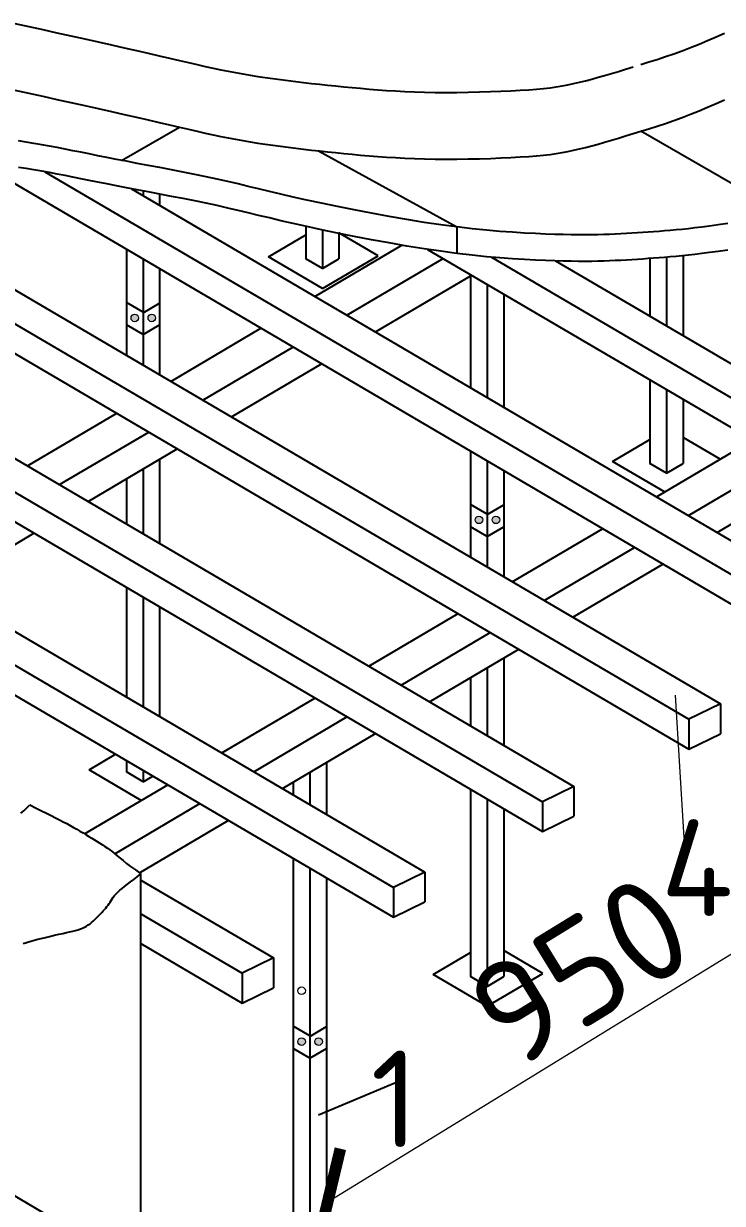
# Model space of a CAD drawing. Header units: millimetres. Extents: x 5763 to 12018931, y 39842 to 3600577.
# Drawn here: x 505479 to 509545, y 291478 to 298342 of the extents above; entities that cross this region are included whole.
import ezdxf

# ---------------------------------------------------------------- set-up
doc = ezdxf.new("R2010")
doc.units = ezdxf.units.MM
doc.layers.add('jiu', color=7, linetype='Continuous', lineweight=25)
doc.layers.add('тонкая', color=7, linetype='Continuous', lineweight=20)
doc.layers.add('LINES', color=7, linetype='Continuous')
doc.styles.add('ISOCPEUR', font='isocpeur.ttf')

# ---------------------------------------------------------------- blocks, each defined once
blk = doc.blocks.new('_ArchTick')
at = {"color": 0, "linetype": 'ByBlock', "const_width": 0.15}
blk.add_lwpolyline([(-0.5, -0.5), (0.5, 0.5)], dxfattribs=at)

msp = doc.modelspace()

# ---------------------------------------------------------------- hatches: boundary and pattern name
at = {"layer": 'тонкая', "ltscale": 10}
h = msp.add_hatch(color=256, dxfattribs=at)
h.set_gradient(color2=(0, 0, 0), one_color=1)
h.paths.add_polyline_path([(506104.35545, 296629.24628, 1), (506148.60988, 296629.24628, 1)])
h.paths.add_polyline_path([(506203.26424, 296629.24628, 1), (506247.51867, 296629.24628, 1)])
h = msp.add_hatch(color=256, dxfattribs=at)
h.set_gradient(color2=(0, 0, 0), one_color=1)
h.paths.add_polyline_path([(508106.44239, 295454.73505, 1), (508150.69682, 295454.73505, 1)])
h.paths.add_polyline_path([(508205.35118, 295454.73505, 1), (508249.60561, 295454.73505, 1)])
h = msp.add_hatch(color=256, dxfattribs=at)
h.set_gradient(color2=(0, 0, 0), one_color=1)
h.paths.add_polyline_path([(507074.99139, 292419.42088, 1), (507119.24582, 292419.42088, 1)])
h.paths.add_polyline_path([(507173.90018, 292419.42088, 1), (507218.15461, 292419.42088, 1)])

# ---------------------------------------------------------------- linework, layer by layer
at = {"layer": 'jiu', "color": 7}
msp.add_line((507196.02739, 291992.7022), (507675.49991, 292195.06849), dxfattribs=at)
at = {"layer": 'LINES'}
for p, q in [((505427.5511, 298341.69867), (505509.2208, 298324.45059)), ((505509.2208, 298324.45059), (505591.45725, 298306.79108)), ((505591.45725, 298306.79108), (505673.62519, 298288.89484)), ((505673.62519, 298288.89484), (505755.08934, 298270.93658)), ((505755.08934, 298270.93658), (505835.26094, 298253.07949)), ((505835.26094, 298253.07949), (505913.73731, 298235.44076)), ((505913.73731, 298235.44076), (505990.16231, 298218.12609)), ((509360.48127, 298202.38122), (509409.75588, 298221.98866)), ((509409.75588, 298221.98866), (509458.99798, 298242.61347)), ((509458.99798, 298242.61347), (509508.21689, 298264.24962)), ((509508.21689, 298264.24962), (509557.42196, 298286.89103)), ((505990.16231, 298218.12609), (506064.17978, 298201.24116)), ((506064.17978, 298201.24116), (506135.43356, 298184.89167)), ((506135.43356, 298184.89167), (506203.5675, 298169.1833)), ((506203.5675, 298169.1833), (506268.22544, 298154.22175)), ((506268.22544, 298154.22175), (506329.05123, 298140.1127)), ((509213.33503, 298149.40004), (509262.08339, 298166.14679)), ((509262.08339, 298166.14679), (509311.20059, 298183.78523)), ((509311.20059, 298183.78523), (509360.48127, 298202.38122)), ((506329.05123, 298140.1127), (506385.83922, 298126.93422)), ((506385.83922, 298126.93422), (506438.98579, 298114.65376)), ((506438.98579, 298114.65376), (506489.03782, 298103.21118)), ((506489.03782, 298103.21118), (506536.54221, 298092.54632)), ((506536.54221, 298092.54632), (506582.04583, 298082.599)), ((508982.3125, 298076.73581), (509026.13664, 298090.01231)), ((509071.3563, 298103.85111), (509117.76614, 298118.31808)), ((509117.76614, 298118.31808), (509165.16083, 298133.4791)), ((509165.16083, 298133.4791), (509213.33503, 298149.40004)), ((506582.04583, 298082.599), (506626.09557, 298073.30907)), ((506626.09557, 298073.30907), (506669.23831, 298064.61636)), ((506669.23831, 298064.61636), (506712.02095, 298056.46071)), ((506712.02095, 298056.46071), (506754.90445, 298048.78467)), ((506754.90445, 298048.78467), (506798.00611, 298041.54153)), ((506798.00611, 298041.54153), (506841.3573, 298034.68732)), ((506841.3573, 298034.68732), (506884.98942, 298028.17803)), ((506884.98942, 298028.17803), (506928.93383, 298021.96969)), ((506928.93383, 298021.96969), (506973.22192, 298016.01831)), ((506973.22192, 298016.01831), (507017.88507, 298010.27989)), ((508748.80593, 298009.305), (508784.73357, 298018.86)), ((508784.73357, 298018.86), (508821.71005, 298029.15273)), ((508821.71005, 298029.15273), (508859.84578, 298040.13495)), ((508859.84578, 298040.13495), (508899.25116, 298051.75838)), ((508899.25116, 298051.75838), (508940.0366, 298063.97475)), ((508940.0366, 298063.97475), (508982.3125, 298076.73581)), ((505427.5511, 297953.69691), (505509.2208, 297936.44883)), ((507017.88507, 298010.27989), (507062.95466, 298004.71044)), ((507062.95466, 298004.71044), (507108.45893, 297999.27408)), ((507108.45893, 297999.27408), (507154.41359, 297993.96737)), ((507154.41359, 297993.96737), (507200.83117, 297988.79496)), ((507200.83117, 297988.79496), (507247.72425, 297983.76151)), ((507247.72425, 297983.76151), (507295.10539, 297978.87167)), ((507295.10539, 297978.87167), (507342.98714, 297974.13012)), ((507342.98714, 297974.13012), (507391.38205, 297969.5415)), ((507391.38205, 297969.5415), (507440.3027, 297965.11047)), ((507440.3027, 297965.11047), (507489.80323, 297960.85293)), ((507489.80323, 297960.85293), (507540.10422, 297956.82967)), ((507540.10422, 297956.82967), (507591.46782, 297953.11272)), ((507591.46782, 297953.11272), (507644.15621, 297949.77411)), ((507644.15621, 297949.77411), (507698.43155, 297946.88588)), ((508195.38585, 297945.78788), (508256.93077, 297948.12013)), ((508256.93077, 297948.12013), (508315.24281, 297950.80248)), ((508315.24281, 297950.80248), (508369.34388, 297953.7702)), ((508369.34388, 297953.7702), (508418.54199, 297956.98312)), ((508418.54199, 297956.98312), (508463.28938, 297960.49942)), ((508463.28938, 297960.49942), (508504.32439, 297964.40182)), ((508504.32439, 297964.40182), (508542.38537, 297968.77307)), ((508542.38537, 297968.77307), (508578.21064, 297973.69591)), ((508578.21064, 297973.69591), (508612.53855, 297979.25306)), ((508612.53855, 297979.25306), (508646.10742, 297985.52728)), ((508646.10742, 297985.52728), (508679.65559, 297992.60129)), ((508679.65559, 297992.60129), (508713.81674, 298000.53601)), ((508713.81674, 298000.53601), (508748.80593, 298009.305)), ((505509.2208, 297936.44883), (505591.45725, 297918.78932)), ((505591.45725, 297918.78932), (505673.62519, 297900.89308)), ((505673.62519, 297900.89308), (505755.08934, 297882.93482)), ((505755.08934, 297882.93482), (505835.26094, 297865.07773)), ((507698.43155, 297946.88588), (507754.55601, 297944.52005)), ((507754.55601, 297944.52005), (507812.79174, 297942.74866)), ((507812.79174, 297942.74866), (507873.40092, 297941.64373)), ((507873.40092, 297941.64373), (507936.43901, 297941.2545)), ((507936.43901, 297941.2545), (508001.13463, 297941.53904)), ((508001.13463, 297941.53904), (508066.5097, 297942.4326)), ((508066.5097, 297942.4326), (508131.58613, 297943.87046)), ((508131.58613, 297943.87046), (508195.38585, 297945.78788)), ((509508.21689, 297876.24786), (509557.42196, 297898.88927)), ((505835.26094, 297865.07773), (505913.73731, 297847.439)), ((505913.73731, 297847.439), (505990.16231, 297830.12433)), ((505990.16231, 297830.12433), (506064.17978, 297813.2394)), ((506064.17978, 297813.2394), (506135.43356, 297796.88991)), ((509311.20059, 297795.78347), (509360.48127, 297814.37946)), ((509360.48127, 297814.37946), (509409.75588, 297833.9869)), ((509409.75588, 297833.9869), (509458.99798, 297854.61171)), ((509458.99798, 297854.61171), (509508.21689, 297876.24786)), ((506135.43356, 297796.88991), (506203.5675, 297781.18154)), ((506203.5675, 297781.18154), (506268.22544, 297766.21999)), ((506268.22544, 297766.21999), (506329.05123, 297752.11095)), ((506329.05123, 297752.11095), (506385.83922, 297738.93246)), ((509117.76614, 297730.31632), (509165.16083, 297745.47734)), ((509165.16083, 297745.47734), (509213.33503, 297761.39828)), ((509213.33503, 297761.39828), (509262.08339, 297778.14503)), ((509262.08339, 297778.14503), (509311.20059, 297795.78347)), ((506048.46235, 297546.12962), (506385.83922, 297738.93246)), ((506385.83922, 297738.93246), (506438.98579, 297726.652)), ((506438.98579, 297726.652), (506489.03782, 297715.20942)), ((506489.03782, 297715.20942), (506536.54221, 297704.54456)), ((506536.54221, 297704.54456), (506582.04583, 297694.59724)), ((506582.04583, 297694.59724), (506626.09557, 297685.30731)), ((506626.09557, 297685.30731), (506669.23831, 297676.6146)), ((506669.23831, 297676.6146), (506712.02095, 297668.45895)), ((508899.25116, 297663.75662), (508940.0366, 297675.97299)), ((508940.0366, 297675.97299), (508982.3125, 297688.73405)), ((508982.3125, 297688.73405), (509026.13664, 297702.01055)), ((509026.13664, 297702.01055), (509071.3563, 297715.84935)), ((509071.3563, 297715.84935), (509117.76614, 297730.31632)), ((512040.47956, 296002.36045), (509071.3563, 297715.84935)), ((505494.41014, 297651.94028), (505448.9293, 297658.94128)), ((505539.74809, 297644.53421), (505494.41014, 297651.94028)), ((505584.9897, 297636.75417), (505539.74809, 297644.53421)), ((505630.18148, 297628.63125), (505584.9897, 297636.75417)), ((505675.36998, 297620.19657), (505630.18148, 297628.63125)), ((505720.67082, 297611.47186), (505675.36998, 297620.19657)), ((505766.476, 297602.44141), (505720.67082, 297611.47186)), ((506712.02095, 297668.45895), (506754.90445, 297660.78291)), ((506754.90445, 297660.78291), (506798.00611, 297653.53977)), ((506798.00611, 297653.53977), (506841.3573, 297646.68556)), ((506841.3573, 297646.68556), (506884.98942, 297640.17627)), ((506884.98942, 297640.17627), (506928.93383, 297633.96793)), ((506928.93383, 297633.96793), (506973.22192, 297628.01655)), ((506973.22192, 297628.01655), (507017.88507, 297622.27813)), ((507017.88507, 297622.27813), (507062.95466, 297616.70868)), ((507062.95466, 297616.70868), (507108.45893, 297611.27232)), ((507108.45893, 297611.27232), (507154.41359, 297605.96561)), ((507154.41359, 297605.96561), (507200.83117, 297600.7932)), ((508646.10742, 297597.52552), (508679.65559, 297604.59953)), ((508679.65559, 297604.59953), (508713.81674, 297612.53425)), ((508713.81674, 297612.53425), (508748.80593, 297621.30324)), ((508748.80593, 297621.30324), (508784.73357, 297630.85824)), ((508784.73357, 297630.85824), (508821.71005, 297641.15097)), ((508821.71005, 297641.15097), (508859.84578, 297652.13319)), ((508859.84578, 297652.13319), (508899.25116, 297663.75662)), ((505813.24662, 297593.08015), (505766.476, 297602.44141)), ((505861.44376, 297583.36298), (505813.24662, 297593.08015)), ((505911.52852, 297573.26485), (505861.44376, 297583.36298)), ((505963.96199, 297562.76067), (505911.52852, 297573.26485)), ((506019.20526, 297551.82537), (505963.96199, 297562.76067)), ((506077.71943, 297540.43387), (506019.20526, 297551.82537)), ((506139.74547, 297528.57447), (506077.71943, 297540.43387)), ((507195.2782, 297601.41198), (508000.33518, 297158.66396)), ((507200.83117, 297600.7932), (507247.72425, 297595.75975)), ((507247.72425, 297595.75975), (507295.10539, 297590.86991)), ((507295.10539, 297590.86991), (507342.98714, 297586.12836)), ((507342.98714, 297586.12836), (507391.38205, 297581.53974)), ((507391.38205, 297581.53974), (507440.3027, 297577.10871)), ((507440.3027, 297577.10871), (507489.80323, 297572.85117)), ((507489.80323, 297572.85117), (507540.10422, 297568.82791)), ((507540.10422, 297568.82791), (507591.46782, 297565.11096)), ((507591.46782, 297565.11096), (507644.15621, 297561.77235)), ((507644.15621, 297561.77235), (507698.43155, 297558.88412)), ((507698.43155, 297558.88412), (507754.55601, 297556.51829)), ((507754.55601, 297556.51829), (507812.79174, 297554.7469)), ((507812.79174, 297554.7469), (507873.40092, 297553.64197)), ((507873.40092, 297553.64197), (507936.43901, 297553.25274)), ((507936.43901, 297553.25274), (508001.13463, 297553.53728)), ((508001.13463, 297553.53728), (508066.5097, 297554.43084)), ((508066.5097, 297554.43084), (508131.58613, 297555.8687)), ((508131.58613, 297555.8687), (508195.38585, 297557.78612)), ((508195.38585, 297557.78612), (508256.93077, 297560.11837)), ((508256.93077, 297560.11837), (508315.24281, 297562.80072)), ((508315.24281, 297562.80072), (508369.34388, 297565.76844)), ((508369.34388, 297565.76844), (508418.54199, 297568.98136)), ((508418.54199, 297568.98136), (508463.28938, 297572.49766)), ((508463.28938, 297572.49766), (508504.32439, 297576.40006)), ((508504.32439, 297576.40006), (508542.38537, 297580.77131)), ((508542.38537, 297580.77131), (508578.21064, 297585.69415)), ((508578.21064, 297585.69415), (508612.53855, 297591.2513)), ((508612.53855, 297591.2513), (508646.10742, 297597.52552)), ((504218.74745, 297501.91545), (509533.38461, 294384.11827)), ((505216.80196, 297532.82069), (510133.57564, 294648.42752)), ((505494.41014, 297497.81555), (505448.9293, 297504.81655)), ((505539.74809, 297490.40948), (505494.41014, 297497.81555)), ((505584.9897, 297482.62944), (505539.74809, 297490.40948)), ((505630.18148, 297474.50653), (505584.9897, 297482.62944)), ((505603.88368, 297479.23338), (510133.57564, 294821.91917)), ((505675.36998, 297466.07185), (505630.18148, 297474.50653)), ((506204.64381, 297516.28894), (506139.74547, 297528.57447)), ((506271.55479, 297503.63242), (506204.64381, 297516.28894)), ((506339.61872, 297490.66006), (506271.55479, 297503.63242)), ((506407.97592, 297477.42701), (506339.61872, 297490.66006)), ((506475.76671, 297463.98841), (506407.97592, 297477.42701)), ((503989.66722, 297439.73661), (509350.66348, 294294.74316)), ((505720.67082, 297457.34714), (505675.36998, 297466.07185)), ((505766.476, 297448.31669), (505720.67082, 297457.34714)), ((505813.24662, 297438.95542), (505766.476, 297448.31669)), ((505861.44376, 297429.23826), (505813.24662, 297438.95542)), ((505911.52852, 297419.14012), (505861.44376, 297429.23826)), ((505963.96199, 297408.63595), (505911.52852, 297419.14012)), ((506019.20526, 297397.70065), (505963.96199, 297408.63595)), ((506542.13143, 297450.3994), (506475.76671, 297463.98841)), ((506606.21038, 297436.71514), (506542.13143, 297450.3994)), ((506667.52123, 297422.96022), (506606.21038, 297436.71514)), ((506727.09104, 297409.03715), (506667.52123, 297422.96022)), ((506786.32418, 297394.81788), (506727.09104, 297409.03715)), ((503813.1707, 297369.78549), (509350.66348, 294121.25151)), ((506077.71943, 297386.30915), (506019.20526, 297397.70065)), ((506139.74547, 297374.44974), (506077.71943, 297386.30915)), ((506106.84838, 297380.73968), (510316.29677, 294911.29428)), ((506204.64381, 297362.16421), (506139.74547, 297374.44974)), ((506174.43463, 297367.88294), (506174.43463, 297341.09065)), ((506271.55479, 297349.50769), (506204.64381, 297362.16421)), ((506270.941, 297349.6238), (506270.941, 297284.47582)), ((506339.61872, 297336.53534), (506271.55479, 297349.50769)), ((506407.97592, 297323.30229), (506339.61872, 297336.53534)), ((506846.62505, 297380.17436), (506786.32418, 297394.81788)), ((506909.39805, 297364.97855), (506846.62505, 297380.17436)), ((506976.04755, 297349.10242), (506909.39805, 297364.97855)), ((507047.97796, 297332.41792), (506976.04755, 297349.10242)), ((507126.59367, 297314.797), (507047.97796, 297332.41792)), ((506475.76671, 297309.86368), (506407.97592, 297323.30229)), ((506542.13143, 297296.27468), (506475.76671, 297309.86368)), ((506606.21038, 297282.59041), (506542.13143, 297296.27468)), ((506667.52123, 297268.8355), (506606.21038, 297282.59041)), ((506727.09104, 297254.91242), (506667.52123, 297268.8355)), ((507212.79614, 297296.20191), (507126.59367, 297314.797)), ((507305.47517, 297276.9561), (507212.79614, 297296.20191)), ((507403.01762, 297257.47329), (507305.47517, 297276.9561)), ((506786.32418, 297240.69315), (506727.09104, 297254.91242)), ((506846.62505, 297226.04963), (506786.32418, 297240.69315)), ((506909.39805, 297210.85383), (506846.62505, 297226.04963)), ((506976.04755, 297194.9777), (506909.39805, 297210.85383)), ((507047.97796, 297178.29319), (506976.04755, 297194.9777)), ((507503.81037, 297238.1672), (507403.01762, 297257.47329)), ((507606.2403, 297219.45158), (507503.81037, 297238.1672)), ((507708.69426, 297201.74014), (507606.2403, 297219.45158)), ((507809.55914, 297185.44661), (507708.69426, 297201.74014)), ((507126.59367, 297160.67227), (507047.97796, 297178.29319)), ((507121.10718, 297161.90201), (507121.10718, 296973.04318)), ((507212.79614, 297142.07719), (507126.59367, 297160.67227)), ((507305.47517, 297122.83137), (507212.79614, 297142.07719)), ((507217.61355, 297141.0768), (507217.61355, 296916.20272)), ((507541.5319, 296990.98563), (507314.11991, 297124.92707)), ((507907.2218, 297170.98473), (507809.55914, 297185.44661)), ((508000.33518, 297158.66396), (507907.2218, 297170.98473)), ((508088.61646, 297148.37676), (508000.33518, 297158.66396)), ((508000.33518, 297158.66396), (508000.33518, 297004.53924)), ((508172.0489, 297139.9113), (508088.61646, 297148.37676)), ((508250.61575, 297133.05578), (508172.0489, 297139.9113)), ((508324.30024, 297127.59838), (508250.61575, 297133.05578)), ((508393.08564, 297123.3273), (508324.30024, 297127.59838)), ((509050.67414, 297124.12704), (509018.99197, 297122.0878)), ((509082.17217, 297126.25781), (509050.67414, 297124.12704)), ((509113.56342, 297128.45167), (509082.17217, 297126.25781)), ((509144.95547, 297130.69575), (509113.56342, 297128.45167)), ((509176.57674, 297133.03946), (509144.95547, 297130.69575)), ((509208.68588, 297135.54776), (509176.57674, 297133.03946)), ((509241.54154, 297138.2856), (509208.68588, 297135.54776)), ((509275.40237, 297141.31794), (509241.54154, 297138.2856)), ((509310.52701, 297144.70975), (509275.40237, 297141.31794)), ((509347.1741, 297148.52599), (509310.52701, 297144.70975)), ((509385.6023, 297152.83161), (509347.1741, 297148.52599)), ((509426.31369, 297157.72585), (509385.6023, 297152.83161)), ((509470.78411, 297163.44501), (509426.31369, 297157.72585)), ((509520.73285, 297170.25965), (509470.78411, 297163.44501)), ((509577.87918, 297178.44034), (509520.73285, 297170.25965)), ((506904.29582, 296985.34051), (507121.10718, 297112.63781)), ((507403.01762, 297103.34856), (507305.47517, 297122.83137)), ((507314.11991, 297121.1047), (507314.11991, 296973.04318)), ((507503.81037, 297084.04248), (507403.01762, 297103.34856)), ((507606.2403, 297065.32685), (507503.81037, 297084.04248)), ((507708.69426, 297047.61541), (507606.2403, 297065.32685)), ((508456.95519, 297120.03072), (508393.08564, 297123.3273)), ((508515.89214, 297117.49683), (508456.95519, 297120.03072)), ((508569.97214, 297115.5431), (508515.89214, 297117.49683)), ((508619.64043, 297114.10416), (508569.97214, 297115.5431)), ((508665.43462, 297113.1439), (508619.64043, 297114.10416)), ((508707.89237, 297112.62623), (508665.43462, 297113.1439)), ((508747.55129, 297112.51507), (508707.89237, 297112.62623)), ((508784.94903, 297112.7743), (508747.55129, 297112.51507)), ((508820.62321, 297113.36783), (508784.94903, 297112.7743)), ((508855.11146, 297114.25958), (508820.62321, 297113.36783)), ((508888.87471, 297115.41472), (508855.11146, 297114.25958)), ((508922.06703, 297116.80355), (508888.87471, 297115.41472)), ((508954.76577, 297118.39762), (508922.06703, 297116.80355)), ((508987.0483, 297120.16852), (508954.76577, 297118.39762)), ((509018.99197, 297122.0878), (508987.0483, 297120.16852)), ((503317.761, 297050.21232), (508680.57792, 293904.1508)), ((506077.92827, 297027.64656), (506077.92827, 296411.23916)), ((507174.49109, 296754.41406), (507680.33635, 297052.51771)), ((507217.61355, 296800.80218), (507541.5319, 296990.98563)), ((507809.55914, 297031.32189), (507708.69426, 297047.61541)), ((507907.2218, 297016.86001), (507809.55914, 297031.32189)), ((507829.87187, 297028.31398), (511048.34821, 295140.21586)), ((508000.33518, 297004.53924), (507907.2218, 297016.86001)), ((508088.61646, 296994.25203), (508000.33518, 297004.53924)), ((508172.0489, 296985.78658), (508088.61646, 296994.25203)), ((509275.40237, 296987.19321), (509241.54154, 296984.16087)), ((509310.52701, 296990.58502), (509275.40237, 296987.19321)), ((509347.1741, 296994.40126), (509310.52701, 296990.58502)), ((509316.20685, 296991.17649), (509316.20685, 296526.42418)), ((509385.6023, 296998.70689), (509347.1741, 296994.40126)), ((509426.31369, 297003.60113), (509385.6023, 296998.70689)), ((509470.78411, 297009.32028), (509426.31369, 297003.60113)), ((509520.73285, 297016.13492), (509470.78411, 297009.32028)), ((509577.87918, 297024.31561), (509520.73285, 297016.13492)), ((503182.68477, 296932.88665), (508497.85679, 293814.7757)), ((506174.43463, 296971.03173), (506174.43463, 296354.62433)), ((507217.61355, 296800.80218), (506904.29582, 296985.34051)), ((507217.61355, 296916.20272), (507121.10718, 296973.04318)), ((507217.61355, 296916.20272), (507314.11991, 296973.04318)), ((507360.80879, 296645.11199), (507920.6697, 296975.04802)), ((508250.61575, 296978.93105), (508172.0489, 296985.78658)), ((508202.65274, 296983.11617), (511048.34821, 295313.70751)), ((508324.30024, 296973.47366), (508250.61575, 296978.93105)), ((508393.08564, 296969.20258), (508324.30024, 296973.47366)), ((508456.95519, 296965.906), (508393.08564, 296969.20258)), ((508515.89214, 296963.3721), (508456.95519, 296965.906)), ((508569.97214, 296961.41838), (508515.89214, 296963.3721)), ((508619.64043, 296959.97943), (508569.97214, 296961.41838)), ((508574.9563, 296961.27398), (511231.06934, 295403.08261)), ((508665.43462, 296959.01917), (508619.64043, 296959.97943)), ((508707.89237, 296958.50151), (508665.43462, 296959.01917)), ((508747.55129, 296958.39034), (508707.89237, 296958.50151)), ((508784.94903, 296958.64957), (508747.55129, 296958.39034)), ((508820.62321, 296959.24311), (508784.94903, 296958.64957)), ((508855.11146, 296960.13486), (508820.62321, 296959.24311)), ((508888.87471, 296961.29), (508855.11146, 296960.13486)), ((508922.06703, 296962.67882), (508888.87471, 296961.29)), ((508954.76577, 296964.27289), (508922.06703, 296962.67882)), ((508987.0483, 296966.04379), (508954.76577, 296964.27289)), ((509018.99197, 296967.96307), (508987.0483, 296966.04379)), ((509050.67414, 296970.00231), (509018.99197, 296967.96307)), ((509082.17217, 296972.13308), (509050.67414, 296970.00231)), ((509113.56342, 296974.32694), (509082.17217, 296972.13308)), ((509144.95547, 296976.57103), (509113.56342, 296974.32694)), ((509123.19412, 296975.0154), (509123.19412, 296639.65384)), ((509176.57674, 296978.91474), (509144.95547, 296976.57103)), ((509208.68588, 296981.42303), (509176.57674, 296978.91474)), ((509241.54154, 296984.16087), (509208.68588, 296981.42303)), ((509219.70049, 296982.34087), (509219.70049, 296583.03901)), ((506270.941, 296914.41691), (506270.941, 296298.00951)), ((507527.00186, 296547.61592), (508086.86277, 296877.55195)), ((508080.01521, 296873.51656), (508080.01521, 296223.19425)), ((503069.2399, 296825.94669), (508497.85679, 293641.28405)), ((508176.52157, 296824.9542), (508176.52157, 296166.57942)), ((506174.43463, 296662.6024), (506077.92827, 296719.44286)), ((506174.43463, 296659.48512), (506270.941, 296716.14728)), ((508273.02794, 296768.33937), (508273.02794, 296109.96459)), ((506174.43463, 296532.67643), (506077.92827, 296589.51688)), ((506174.43463, 296532.67643), (506270.941, 296589.33859)), ((506335.6316, 296260.05919), (506859.80479, 296568.96381)), ((506521.94931, 296150.75712), (507046.1225, 296459.66174)), ((502683.52149, 296415.16866), (507813.73187, 293405.56425)), ((506688.14237, 296053.26104), (507212.31556, 296362.16567)), ((502569.50413, 296285.48894), (507631.01074, 293316.18914)), ((509123.19412, 296269.59493), (509123.19412, 295782.66443)), ((502469.75973, 296170.51169), (507631.01074, 293142.69749)), ((509219.70049, 296212.9801), (509219.70049, 295725.82397)), ((509316.20685, 296156.36527), (509316.20685, 295782.66443)), ((505502.04897, 295768.81405), (506020.94531, 296074.60893)), ((505688.36667, 295659.51199), (506207.26301, 295965.30687)), ((508906.38276, 295794.96176), (509123.19412, 295922.25906)), ((509161.45768, 295588.77308), (509721.31859, 295918.70911)), ((509532.26298, 295807.29527), (509316.20685, 295934.54832)), ((505854.55974, 295562.01591), (506373.45608, 295867.81079)), ((508080.01521, 295853.13533), (508080.01521, 295236.72793)), ((506270.941, 295807.39682), (506270.941, 295317.74857)), ((508176.52157, 295796.52051), (508176.52157, 295180.11311)), ((509208.945, 295616.75821), (508906.38276, 295794.96176)), ((509219.70049, 295725.82397), (509123.19412, 295782.66443)), ((509219.70049, 295725.82397), (509316.20685, 295782.66443)), ((509347.77539, 295479.47102), (509907.6363, 295809.40705)), ((506077.92827, 295693.65098), (506077.92827, 295430.97822)), ((506174.43463, 295750.5239), (506174.43463, 295374.36339)), ((508273.02794, 295739.90568), (508273.02794, 295123.49828)), ((509513.96845, 295381.97494), (510073.82936, 295711.91097)), ((508176.52157, 295488.09117), (508080.01521, 295544.93163)), ((508176.52157, 295484.97389), (508273.02794, 295541.63605)), ((508176.52157, 295358.1652), (508080.01521, 295415.00566)), ((508176.52157, 295358.1652), (508273.02794, 295414.82736)), ((504998.14031, 295057.31265), (505539.87344, 295376.56566)), ((508322.5982, 295094.41821), (508846.77139, 295403.32283)), ((508508.9159, 294985.11614), (509033.0891, 295294.02076)), ((508675.10897, 294887.62007), (509199.28216, 295196.52469)), ((506077.92827, 295060.91931), (506077.92827, 294423.86209)), ((506174.43463, 295004.30448), (506174.43463, 294367.24726)), ((506270.941, 294947.68965), (506270.941, 294310.63244)), ((507489.01556, 294603.17308), (508007.9119, 294908.96796)), ((507675.33327, 294493.87101), (508194.22961, 294799.66589)), ((507841.52633, 294396.37494), (508360.42267, 294702.16981)), ((508176.52157, 294593.79361), (508176.52157, 294199.85217)), ((508273.02794, 294650.66654), (508273.02794, 294143.23734)), ((508080.01521, 294536.92069), (508080.01521, 294256.46699)), ((506632.59613, 294098.46981), (507174.32927, 294417.72282)), ((509533.38461, 294384.11827), (509350.66348, 294294.74316)), ((509533.38461, 294384.11827), (509533.38461, 294210.62661)), ((506818.91384, 293989.16775), (507360.64698, 294308.42076)), ((509350.66348, 294294.74316), (509350.66348, 294121.25151)), ((506985.1069, 293891.67167), (507526.84004, 294210.92468)), ((509350.66348, 294121.25151), (509533.38461, 294210.62661)), ((509350.66348, 294121.25151), (509350.66348, 294121.25151)), ((505861.11691, 294000.33221), (506015.0319, 294090.70092)), ((506077.92827, 294053.80318), (506077.92827, 293988.03488)), ((507241.57694, 294042.81404), (507241.57694, 293741.2152)), ((506163.67915, 293822.12866), (505861.11691, 294000.33221)), ((506174.43463, 293931.19442), (506077.92827, 293988.03488)), ((506174.43463, 293997.18835), (506174.43463, 293931.19442)), ((507145.07057, 293985.94112), (507145.07057, 293797.83003)), ((505834.32905, 293628.03677), (506317.90984, 293913.01956)), ((506174.43463, 293931.19442), (506230.56982, 293964.25701)), ((507048.56421, 293929.0682), (507048.56421, 293854.44486)), ((508680.57792, 293904.1508), (508497.85679, 293814.7757)), ((508680.57792, 293904.1508), (508680.57792, 293730.65915)), ((508080.01521, 293886.40808), (508080.01521, 292797.65613)), ((508176.52157, 293829.79325), (508176.52157, 292740.81567)), ((505463.38515, 293748.23354), (505480.74074, 293762.75865)), ((505480.74074, 293762.75865), (505498.38056, 293778.57558)), ((505498.38056, 293778.57558), (505516.34584, 293795.89547)), ((505516.34584, 293795.89547), (505551.87975, 293778.28729)), ((505551.87975, 293778.28729), (505584.12754, 293762.27763)), ((505584.12754, 293762.27763), (505613.47665, 293747.64512)), ((506010.03581, 293512.48148), (506504.22754, 293803.71749)), ((508273.02794, 293773.17843), (508273.02794, 292797.65613)), ((508497.85679, 293814.7757), (508497.85679, 293641.28405)), ((505613.47665, 293747.64512), (505640.31456, 293734.16839)), ((505640.31456, 293734.16839), (505665.02873, 293721.6261)), ((505665.02873, 293721.6261), (505688.0066, 293709.79689)), ((505688.0066, 293709.79689), (505709.63565, 293698.45938)), ((505709.63565, 293698.45938), (505730.30332, 293687.39223)), ((506153.78341, 293401.7579), (506670.42061, 293706.22142)), ((508497.85679, 293641.28405), (508680.57792, 293730.65915)), ((505730.30332, 293687.39223), (505750.3355, 293676.41532)), ((505750.3355, 293676.41532), (505769.81168, 293665.51357)), ((505769.81168, 293665.51357), (505788.74979, 293654.71313)), ((505788.74979, 293654.71313), (505807.16772, 293644.04018)), ((505807.16772, 293644.04018), (505825.08341, 293633.52087)), ((505825.08341, 293633.52087), (505842.51476, 293623.18137)), ((505842.51476, 293623.18137), (505859.47969, 293613.04784)), ((508497.85679, 293641.28405), (508497.85679, 293641.28405)), ((505859.47969, 293613.04784), (505875.9961, 293603.14644)), ((505875.9961, 293603.14644), (505892.08513, 293593.48119)), ((505892.08513, 293593.48119), (505907.78069, 293583.96751)), ((505907.78069, 293583.96751), (505923.11992, 293574.49869)), ((505923.11992, 293574.49869), (505938.13994, 293564.968)), ((505938.13994, 293564.968), (505952.87788, 293555.26871)), ((505952.87788, 293555.26871), (505967.37088, 293545.29411)), ((505967.37088, 293545.29411), (505981.65606, 293534.93746)), ((505981.65606, 293534.93746), (505995.77055, 293524.09206)), ((505995.77055, 293524.09206), (506009.85883, 293512.6301)), ((506009.85883, 293512.6301), (506024.49479, 293500.33947)), ((506024.49479, 293500.33947), (506040.35965, 293486.98699)), ((506040.35965, 293486.98699), (506058.13465, 293472.33947)), ((506058.13465, 293472.33947), (506078.50102, 293456.16372)), ((506078.50102, 293456.16372), (506102.13999, 293438.22657)), ((506102.13999, 293438.22657), (506129.7328, 293418.29482)), ((506129.7328, 293418.29482), (506161.96068, 293396.1353)), ((507048.56421, 293484.38595), (507048.56421, 290955.0017)), ((507145.07057, 293427.77112), (507145.07057, 290953.56613)), ((506101.38756, 293348.30497), (506120.41444, 293362.83683)), ((506120.41444, 293362.83683), (506140.63457, 293378.71947)), ((506140.63457, 293378.71947), (506161.96068, 293396.1353)), ((506161.96068, 286198.38623), (506161.96068, 293396.1353)), ((506161.96068, 293359.23998), (506933.47045, 292906.63882)), ((507241.57694, 293371.15629), (507241.57694, 290955.09003)), ((507813.73187, 293405.56425), (507631.01074, 293316.18914)), ((507813.73187, 293405.56425), (507813.73187, 293232.07259)), ((506017.11039, 293279.29311), (506027.20639, 293289.52306)), ((506027.20639, 293289.52306), (506038.95796, 293300.03716)), ((506038.95796, 293300.03716), (506052.33912, 293310.99)), ((506052.33912, 293310.99), (506067.26263, 293322.56397)), ((506067.26263, 293322.56397), (506083.6412, 293334.94149)), ((506083.6412, 293334.94149), (506101.38756, 293348.30497)), ((507631.01074, 293316.18914), (507631.01074, 293142.69749)), ((505964.52694, 293204.8273), (505970.93482, 293213.56338)), ((505970.93482, 293213.56338), (505976.87138, 293222.43143)), ((505976.87138, 293222.43143), (505982.56015, 293231.44771)), ((505982.56015, 293231.44771), (505988.28178, 293240.62767)), ((505988.28178, 293240.62767), (505994.31695, 293249.98675)), ((505994.31695, 293249.98675), (506000.94633, 293259.54039)), ((506000.94633, 293259.54039), (506008.45059, 293269.30403)), ((506008.45059, 293269.30403), (506017.11039, 293279.29311)), ((507631.01074, 293142.69749), (507813.73187, 293232.07259)), ((505901.6728, 293137.2773), (505910.09578, 293145.67085)), ((505910.09578, 293145.67085), (505918.46257, 293154.05142)), ((505918.46257, 293154.05142), (505926.73598, 293162.42127)), ((505926.73598, 293162.42127), (505934.85386, 293170.8009)), ((505934.85386, 293170.8009), (505942.75405, 293179.21081)), ((505942.75405, 293179.21081), (505950.3744, 293187.67152)), ((505950.3744, 293187.67152), (505957.65275, 293196.20351)), ((505957.65275, 293196.20351), (505964.52694, 293204.8273)), ((506161.96068, 293162.67272), (506750.74932, 292817.26372)), ((507631.01074, 293142.69749), (507631.01074, 293142.69749)), ((505796.18373, 293070.17028), (505809.92331, 293074.69841)), ((505809.92331, 293074.69841), (505822.63885, 293079.63483)), ((505822.63885, 293079.63483), (505834.47623, 293085.11538)), ((505834.47623, 293085.11538), (505845.57159, 293091.23842)), ((505845.57159, 293091.23842), (505856.02227, 293097.9525)), ((505856.02227, 293097.9525), (505865.91591, 293105.16874)), ((505865.91591, 293105.16874), (505875.34015, 293112.79824)), ((505875.34015, 293112.79824), (505884.38262, 293120.75209)), ((505884.38262, 293120.75209), (505893.13096, 293128.94141)), ((505893.13096, 293128.94141), (505901.6728, 293137.2773)), ((505522.02297, 293003.70562), (505562.43551, 293014.71119)), ((505562.43551, 293014.71119), (505598.31341, 293023.9702)), ((505598.31341, 293023.9702), (505630.18376, 293031.75063)), ((505630.18376, 293031.75063), (505658.57366, 293038.32048)), ((505658.57366, 293038.32048), (505684.01019, 293043.94773)), ((505684.01019, 293043.94773), (505707.02047, 293048.90036)), ((505707.02047, 293048.90036), (505728.06803, 293053.42432)), ((505728.06803, 293053.42432), (505747.36228, 293057.67747)), ((505747.36228, 293057.67747), (505765.04908, 293061.79563)), ((505765.04908, 293061.79563), (505781.27428, 293065.91463)), ((505781.27428, 293065.91463), (505796.18373, 293070.17028)), ((505476.54869, 292990.68551), (505522.02297, 293003.70562)), ((506161.96068, 292989.18107), (506750.74932, 292643.77207)), ((507863.20385, 292809.95346), (508080.01521, 292937.25076)), ((508500.43992, 292815.59858), (508273.02794, 292949.54002)), ((506933.47045, 292906.63882), (506750.74932, 292817.26372)), ((506933.47045, 292906.63882), (506933.47045, 292733.14717)), ((506750.74932, 292817.26372), (506750.74932, 292643.77207)), ((508176.52157, 292625.41513), (507863.20385, 292809.95346)), ((508176.52157, 292625.41513), (508500.43992, 292815.59858)), ((506750.74932, 292643.77207), (506933.47045, 292733.14717)), ((508176.52157, 292740.81567), (508080.01521, 292797.65613)), ((508176.52157, 292740.81567), (508273.02794, 292797.65613)), ((506750.74932, 292643.77207), (506750.74932, 292643.77207)), ((507145.07057, 292452.777), (507048.56421, 292509.61746)), ((507145.07057, 292449.65971), (507241.57694, 292506.32187)), ((507145.07057, 292322.85102), (507048.56421, 292379.69148)), ((507145.07057, 292322.85102), (507241.57694, 292379.51318)), ((505034.74936, 291752.47871), (508715.95206, 289592.92518))]:
    msp.add_line(p, q, dxfattribs=at)
at = {"layer": 'тонкая', "ltscale": 10}
for p, q in [((509270.26508, 294435.77342), (509320.51921, 293604.56066)), ((507246.12624, 291485.27146), (510103.49077, 293241.83041)), ((507242.75527, 291496.48338), (507249.62461, 291485.30915))]:
    msp.add_line(p, q, dxfattribs=at)
for centre in [(506126.48267, 296629.24628), (506225.39145, 296629.24628), (508128.56961, 295454.73505), (508227.47839, 295454.73505), (507097.11861, 292715.58907), (507097.11861, 292419.42088), (507196.02739, 292419.42088)]:
    msp.add_circle(centre, 22.12722, dxfattribs=at)

# ---------------------------------------------------------------- block references
at = {"layer": 'тонкая', "ltscale": 10, "xscale": 449.9999999999999, "yscale": 449.9999999999999, "zscale": 449.9999999999999, "rotation": 211.5810357420832}
msp.add_blockref('_ArchTick', (507248.68194, 291486.84257), dxfattribs=at)

# ---------------------------------------------------------------- texts
at = {"layer": 'jiu', "color": 7, "style": 'ISOCPEUR'}
for s, p in [('4', (509185.84427, 293149.52592)), ('1', (507498.40894, 291804.86866))]:
    msp.add_text(s, height=562.5, dxfattribs=at).set_placement(p)
at = {"layer": 'тонкая', "ltscale": 10, "insert": (508717.36005, 292829.90176), "char_height": 600, "attachment_point": 5, "rotation": 31.581035742, "style": 'ISOCPEUR'}
msp.add_mtext('\\A1;950', dxfattribs=at)

doc.saveas('drawing.dxf')
